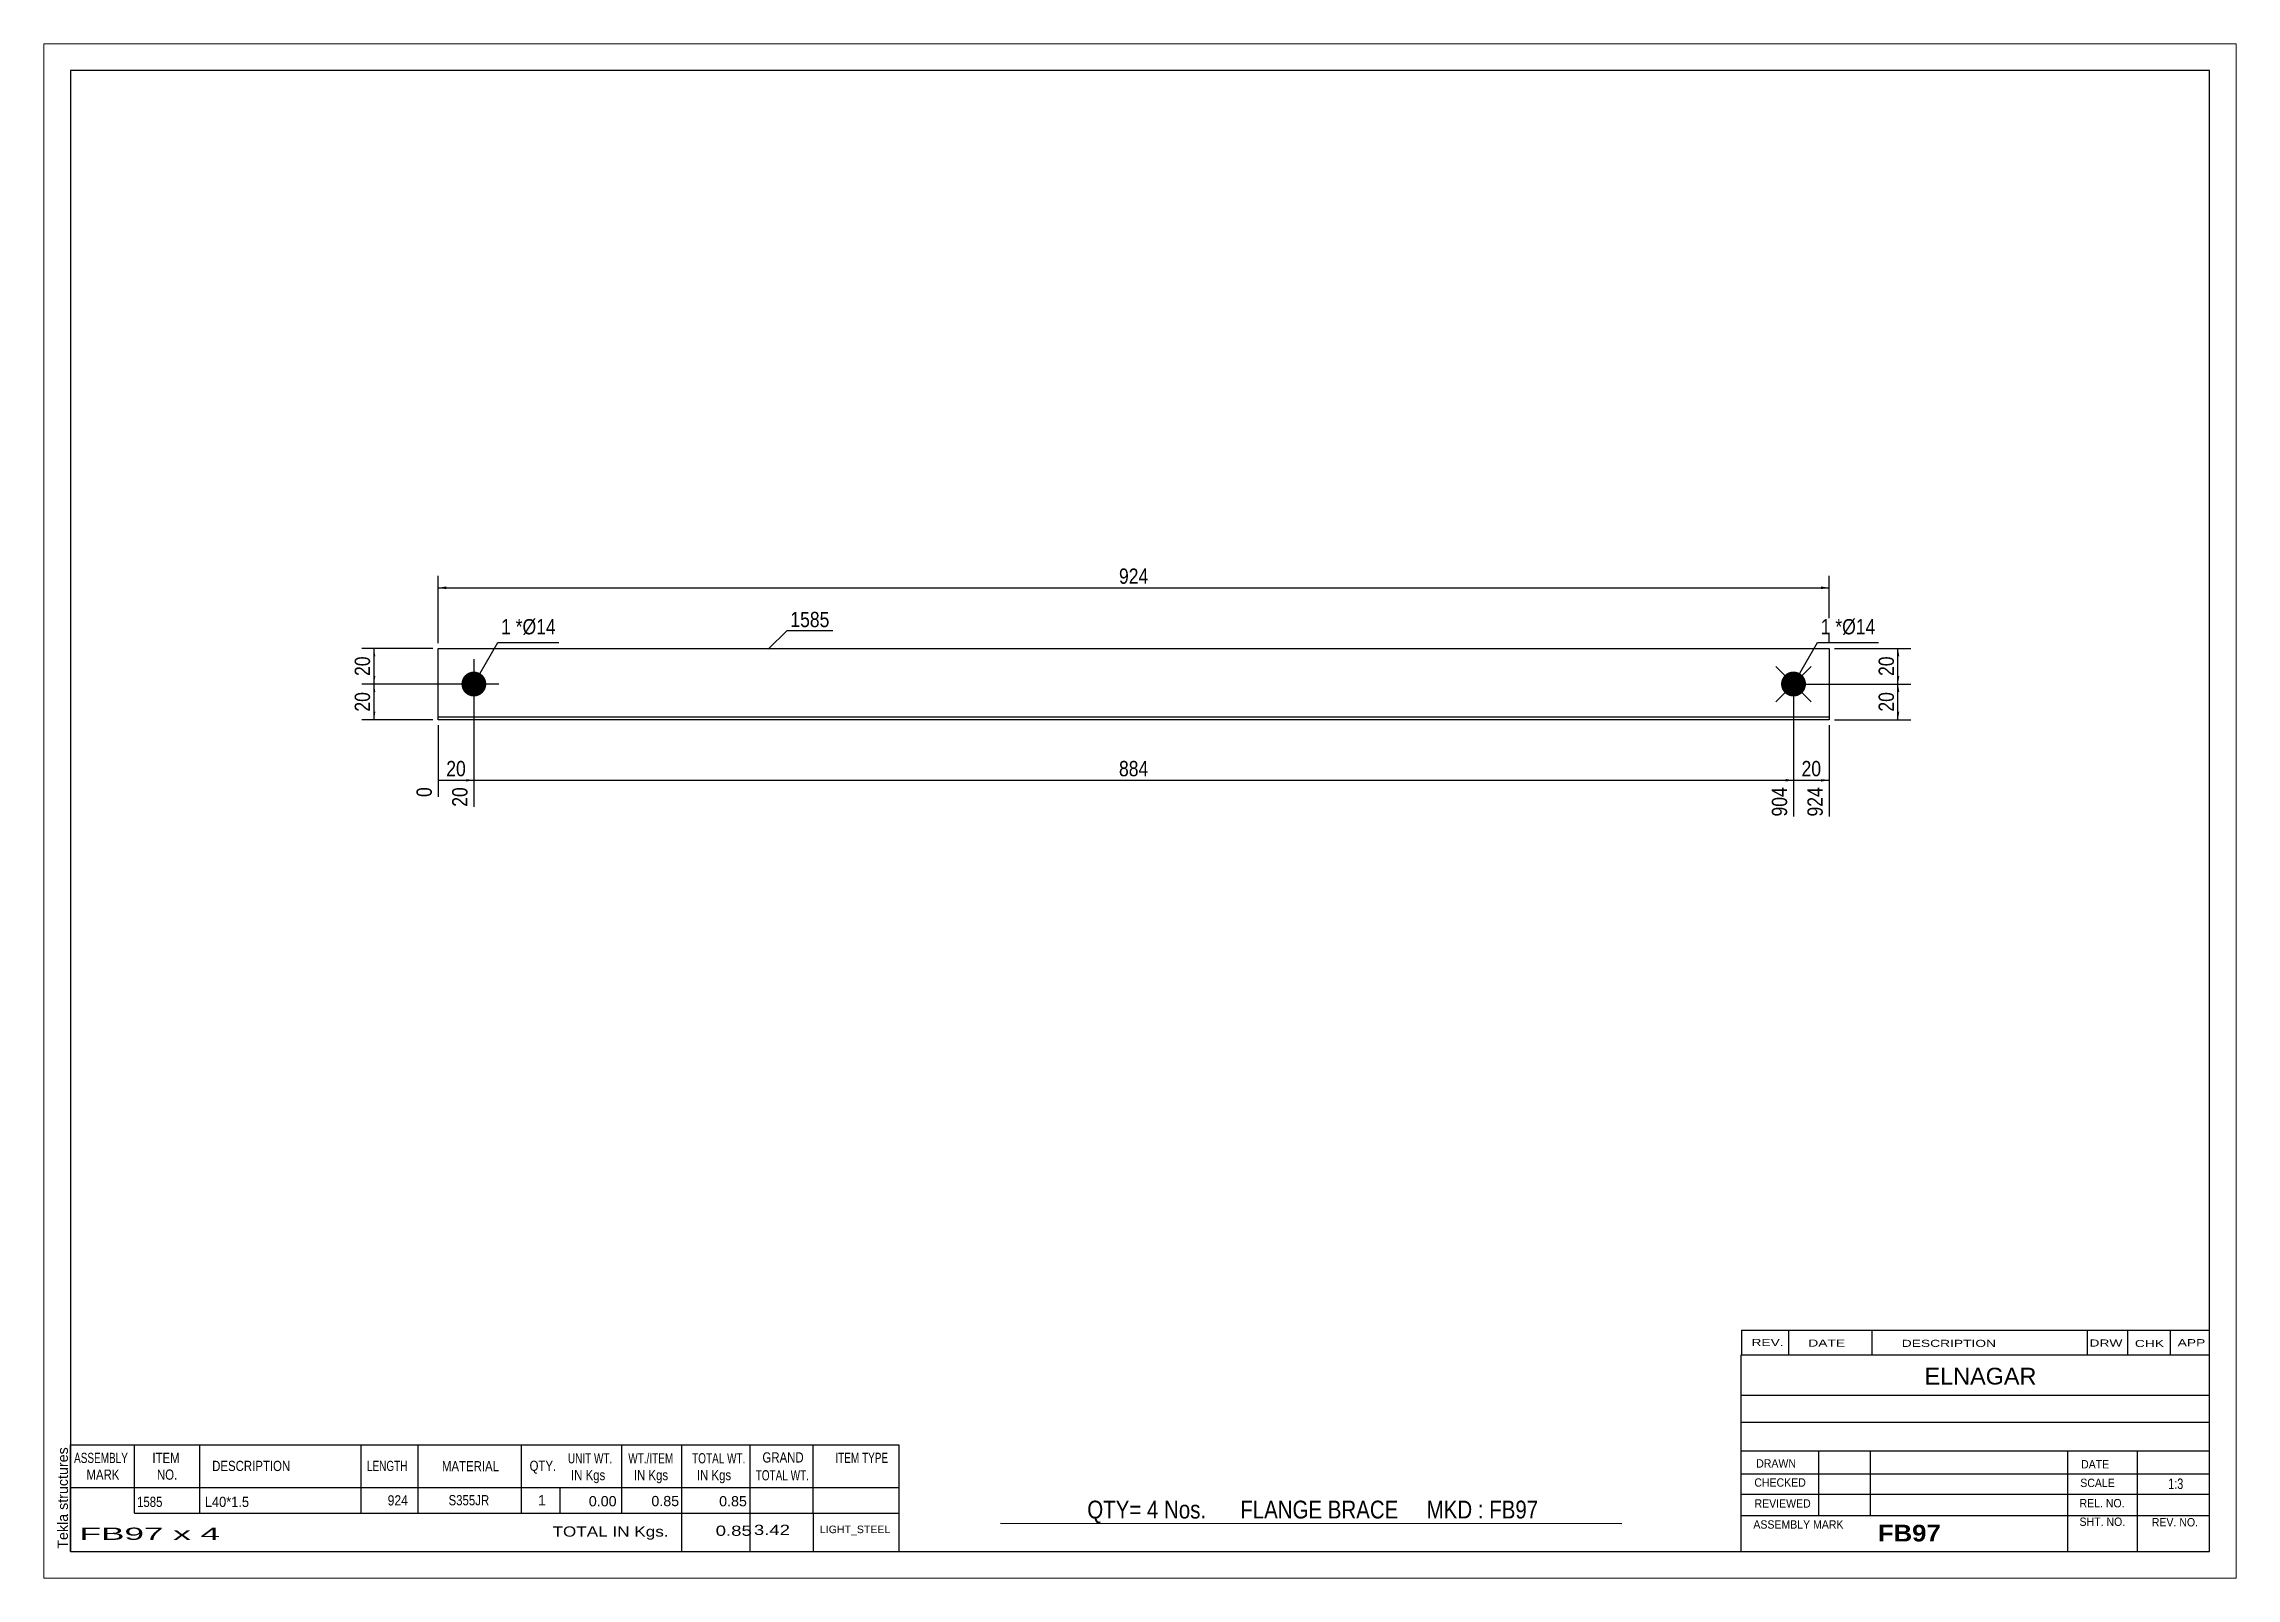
# Paper-space layout 'Layout1' of a CAD drawing. Header units: millimetres. Extents: x 0 to 410, y 0 to 287.
# The model-space entities are those that its viewports show. They can reach past a viewport. Long polylines and large blocks are cut down to what shows.
import ezdxf

# ---------------------------------------------------------------- set-up
doc = ezdxf.new("R2010")
doc.units = ezdxf.units.MM
doc.layers.add('Viewport layer', color=7, linetype='Continuous', plot=False)
doc.styles.add('Arial', font='ARIAL.TTF', dxfattribs={"height": 0.2})
doc.styles.add('Arial Bold', font='ARIALBD.TTF', dxfattribs={"height": 0.2})
doc.styles.add('Arial Narrow', font='ARIALN.TTF', dxfattribs={"height": 0.2})

# ---------------------------------------------------------------- blocks, each defined once
blk = doc.blocks.new('Unknown-629096782-1946')
at = {"color": 5, "linetype": 'Continuous'}
for p, q in [((331.25, 114.75), (-68.75, 114.75)), ((-68.75, 114.75), (-68.75, -162.25)), ((331.25, -162.25), (331.25, 114.75)), ((-68.75, -162.25), (331.25, -162.25))]:
    blk.add_line(p, q, dxfattribs=at)
at = {"color": 174, "linetype": 'Continuous', "style": 'Arial'}
blk.add_text('Tekla structures', height=1.9102, rotation=90, dxfattribs=at).set_placement((-69.25, -161.75))
blk = doc.blocks.new('Part-629096782-1716 - 1713')
at = {"color": 2, "linetype": 'Continuous'}
for p, q in [((0, -6.67), (0, 6.67)), ((0, 6.67), (129.83, 6.67)), ((129.93, 6.67), (260.13, 6.67)), ((260.13, 6.67), (260.13, -6.67)), ((129.83, -6.17), (0, -6.17)), ((129.83, -6.67), (0, -6.67)), ((260.13, -6.17), (129.93, -6.17)), ((260.13, -6.67), (129.93, -6.67))]:
    blk.add_line(p, q, dxfattribs=at)
blk = doc.blocks.new('Bolt-629096782-1717 - 1713')
at = {"linetype": 'Continuous'}
blk.add_hatch(color=3, dxfattribs=at).paths.add_polyline_path([(6.67, -2.33, -1), (6.67, 2.33, -1)])
at = {"color": 3, "linetype": 'Continuous'}
for p, q in [((6.67, 4.67), (6.67, -4.67)), ((11.33, 0), (2, 0))]:
    blk.add_line(p, q, dxfattribs=at)
blk = doc.blocks.new('Bolt-629096782-1718 - 1713')
at = {"linetype": 'Continuous'}
blk.add_hatch(color=3, dxfattribs=at).paths.add_polyline_path([(251.81, -1.65, -1), (255.12, 1.65, -1)])
at = {"color": 3, "linetype": 'Continuous'}
for p, q in [((256.77, 3.3), (250.16, -3.3)), ((256.76, -3.3), (250.17, 3.3))]:
    blk.add_line(p, q, dxfattribs=at)
blk = doc.blocks.new('StraightDimension-629096782-1724 - 1713')
at = {"linetype": 'Continuous'}
blk.add_hatch(color=7, dxfattribs=at).paths.add_polyline_path([(258.63, -17.75), (260.13, -18), (258.63, -18.25)])
at = {"color": 7, "linetype": 'Continuous'}
for p, q in [((253.47, -1), (253.47, -24.78)), ((260.13, -7.67), (260.13, -24.78)), ((253.47, -18), (260.13, -18))]:
    blk.add_line(p, q, dxfattribs=at)
at = {"color": 0}
blk.add_wipeout([(259.23, -17.85), (259.23, -13.65), (254.37, -13.65), (254.37, -17.85)], dxfattribs=at)
at = {"color": 0, "linetype": 'Continuous'}
blk.add_wipeout([(259.53, -18.7), (255.33, -18.7), (255.33, -25.38), (259.53, -25.38)], dxfattribs=at)
at = {"color": 3, "style": 'Arial Narrow'}
blk.add_text('20', height=2.863, dxfattribs=at).set_placement((254.97, -17.25))
at = {"color": 3, "linetype": 'Continuous', "style": 'Arial Narrow'}
blk.add_text('924', height=2.863, rotation=90.0002, dxfattribs=at).set_placement((258.93, -24.78))
blk = doc.blocks.new('StraightDimension-629096782-1725 - 1713')
at = {"linetype": 'Continuous'}
blk.add_hatch(color=7, dxfattribs=at).paths.add_polyline_path([(251.97, -17.75), (253.47, -18), (251.97, -18.25)])
at = {"color": 7, "linetype": 'Continuous'}
for p, q in [((6.67, -1), (6.67, -22.96)), ((253.47, -1), (253.47, -24.78)), ((6.67, -18), (253.47, -18))]:
    blk.add_line(p, q, dxfattribs=at)
at = {"color": 0}
blk.add_wipeout([(133.41, -17.85), (133.41, -13.65), (126.72, -13.65), (126.72, -17.85)], dxfattribs=at)
at = {"color": 0, "linetype": 'Continuous'}
blk.add_wipeout([(252.87, -18.7), (248.67, -18.7), (248.67, -25.38), (252.87, -25.38)], dxfattribs=at)
at = {"color": 3, "style": 'Arial Narrow'}
blk.add_text('884', height=2.863, dxfattribs=at).set_placement((127.32, -17.25))
at = {"color": 3, "linetype": 'Continuous', "style": 'Arial Narrow'}
blk.add_text('904', height=2.863, rotation=90.0002, dxfattribs=at).set_placement((252.27, -24.78))
blk = doc.blocks.new('StraightDimension-629096782-1726 - 1713')
at = {"linetype": 'Continuous'}
blk.add_hatch(color=7, dxfattribs=at).paths.add_polyline_path([(5.17, -17.75), (6.67, -18), (5.17, -18.25)])
at = {"color": 7, "linetype": 'Continuous'}
for p, q in [((6.67, -1), (6.67, -22.96)), ((0, -7.67), (0, -21.13)), ((0, -18), (6.67, -18))]:
    blk.add_line(p, q, dxfattribs=at)
at = {"color": 0}
blk.add_wipeout([(5.76, -17.85), (5.76, -13.65), (0.91, -13.65), (0.91, -17.85)], dxfattribs=at)
at = {"color": 0, "linetype": 'Continuous'}
for points in [[(-0.6, -18.7), (-4.8, -18.7), (-4.8, -21.73), (-0.6, -21.73)], [(6.07, -18.7), (1.87, -18.7), (1.87, -23.56), (6.07, -23.56)]]:
    blk.add_wipeout(points, dxfattribs=at)
at = {"color": 3, "style": 'Arial Narrow'}
blk.add_text('20', height=2.863, dxfattribs=at).set_placement((1.51, -17.25))
at = {"color": 3, "linetype": 'Continuous', "style": 'Arial Narrow'}
for s, height, p in [('0', 2.86, (-1.2, -21.13)), ('20', 2.863, (5.47, -22.96))]:
    blk.add_text(s, height=height, rotation=90.0002, dxfattribs=at).set_placement(p)
blk = doc.blocks.new('StraightDimension-629096782-1737 - 1713')
at = {"linetype": 'Continuous'}
for points in [[(1.5, 17.75), (0, 18), (1.5, 18.25)], [(258.63, 18.25), (260.13, 18), (258.63, 17.75)]]:
    blk.add_hatch(color=7, dxfattribs=at).paths.add_polyline_path(points)
at = {"color": 7, "linetype": 'Continuous'}
for p, q in [((0, 7.67), (0, 20.25)), ((0, 18), (260.13, 18)), ((260.13, 7.67), (260.13, 20.25))]:
    blk.add_line(p, q, dxfattribs=at)
at = {"color": 0}
blk.add_wipeout([(133.41, 18.15), (133.41, 22.35), (126.72, 22.35), (126.72, 18.15)], dxfattribs=at)
at = {"color": 3, "style": 'Arial Narrow'}
blk.add_text('924', height=2.863, dxfattribs=at).set_placement((127.32, 18.75))
blk = doc.blocks.new('StraightDimension-629096782-1741 - 1713')
at = {"linetype": 'Continuous'}
for points in [[(272.75, 5.17), (273, 6.67), (273.25, 5.17)], [(273.25, 1.5), (273, 0), (272.75, 1.5)]]:
    blk.add_hatch(color=7, dxfattribs=at).paths.add_polyline_path(points)
at = {"color": 7, "linetype": 'Continuous'}
for p, q in [((261.13, 6.67), (275.4, 6.67)), ((273, 0), (273, 6.67)), ((254.47, 0), (275.4, 0))]:
    blk.add_line(p, q, dxfattribs=at)
at = {"color": 0}
blk.add_wipeout([(272.85, 5.76), (268.65, 5.76), (268.65, 0.91), (272.85, 0.91)], dxfattribs=at)
at = {"color": 3, "style": 'Arial Narrow'}
blk.add_text('20', height=2.863, rotation=90.0002, dxfattribs=at).set_placement((272.25, 1.51))
blk = doc.blocks.new('StraightDimension-629096782-1742 - 1713')
at = {"linetype": 'Continuous'}
for points in [[(272.75, -1.5), (273, 0), (273.25, -1.5)], [(273.25, -5.17), (273, -6.67), (272.75, -5.17)]]:
    blk.add_hatch(color=7, dxfattribs=at).paths.add_polyline_path(points)
at = {"color": 7, "linetype": 'Continuous'}
for p, q in [((254.47, 0), (275.4, 0)), ((273, -6.67), (273, 0)), ((261.13, -6.67), (275.4, -6.67))]:
    blk.add_line(p, q, dxfattribs=at)
at = {"color": 0}
blk.add_wipeout([(272.85, -0.91), (268.65, -0.91), (268.65, -5.76), (272.85, -5.76)], dxfattribs=at)
at = {"color": 3, "style": 'Arial Narrow'}
blk.add_text('20', height=2.863, rotation=90.0002, dxfattribs=at).set_placement((272.25, -5.16))
blk = doc.blocks.new('StraightDimension-629096782-1749 - 1713')
at = {"linetype": 'Continuous'}
for points in [[(-12.25, 5.17), (-12, 6.67), (-11.75, 5.17)], [(-11.75, 1.5), (-12, 0), (-12.25, 1.5)]]:
    blk.add_hatch(color=7, dxfattribs=at).paths.add_polyline_path(points)
at = {"color": 7, "linetype": 'Continuous'}
for p, q in [((-1, 6.67), (-14.25, 6.67)), ((-12, 0), (-12, 6.67)), ((5.67, 0), (-14.25, 0))]:
    blk.add_line(p, q, dxfattribs=at)
at = {"color": 0}
blk.add_wipeout([(-12.15, 5.76), (-16.35, 5.76), (-16.35, 0.91), (-12.15, 0.91)], dxfattribs=at)
at = {"color": 3, "style": 'Arial Narrow'}
blk.add_text('20', height=2.863, rotation=90.0002, dxfattribs=at).set_placement((-12.75, 1.51))
blk = doc.blocks.new('StraightDimension-629096782-1750 - 1713')
at = {"linetype": 'Continuous'}
for points in [[(-12.25, -1.5), (-12, 0), (-11.75, -1.5)], [(-11.75, -5.17), (-12, -6.67), (-12.25, -5.17)]]:
    blk.add_hatch(color=7, dxfattribs=at).paths.add_polyline_path(points)
at = {"color": 7, "linetype": 'Continuous'}
for p, q in [((5.67, 0), (-14.25, 0)), ((-12, -6.67), (-12, 0)), ((-1, -6.67), (-14.25, -6.67))]:
    blk.add_line(p, q, dxfattribs=at)
at = {"color": 0}
blk.add_wipeout([(-12.15, -0.91), (-16.35, -0.91), (-16.35, -5.76), (-12.15, -5.76)], dxfattribs=at)
at = {"color": 3, "style": 'Arial Narrow'}
blk.add_text('20', height=2.863, rotation=90.0002, dxfattribs=at).set_placement((-12.75, -5.16))
blk = doc.blocks.new('CBS_BOM-629096782-1954')
at = {"color": 7, "linetype": 'Continuous'}
for p, q in [((-68.78, -150.28), (-68.78, -142.28)), ((-68.78, -142.28), (86.14, -142.28)), ((-56.78, -150.28), (-56.78, -142.28)), ((-44.59, -150.28), (-44.59, -142.28)), ((-14.43, -150.28), (-14.43, -142.28)), ((-3.75, -150.28), (-3.75, -142.28)), ((15.57, -150.28), (15.57, -142.28)), ((34.37, -150.28), (34.37, -142.28)), ((45.58, -150.28), (45.58, -142.28)), ((58.37, -150.28), (58.37, -142.28)), ((70.12, -150.28), (70.12, -142.28)), ((86.14, -142.29), (86.14, -150.27)), ((-68.78, -150.28), (86.14, -150.28)), ((-68.78, -155.08), (-68.78, -150.28)), ((-56.78, -155.08), (-56.78, -150.28)), ((-44.59, -155.08), (-44.59, -150.28)), ((-14.43, -155.08), (-14.43, -150.28)), ((-3.75, -155.08), (-3.75, -150.28)), ((15.57, -155.08), (15.57, -150.28)), ((22.83, -155.08), (22.83, -150.28)), ((34.37, -155.08), (34.37, -150.28)), ((45.58, -155.08), (45.58, -150.28)), ((58.37, -155.08), (58.37, -150.28)), ((70.14, -155.08), (70.14, -150.28)), ((86.14, -150.28), (86.14, -155.08)), ((-68.78, -162.28), (-68.78, -155.1)), ((-56.78, -155.08), (86.14, -155.08)), ((45.58, -162.28), (45.58, -155.1)), ((58.37, -162.28), (58.37, -155.1)), ((70.18, -162.28), (70.18, -155.1)), ((86.14, -155.08), (86.14, -162.28)), ((-68.78, -162.28), (86.14, -162.28))]:
    blk.add_line(p, q, dxfattribs=at)
at = {"color": 3, "linetype": 'Continuous', "style": 'Arial'}
for s, height, width, p in [('ASSEMBLY', 1.91, 0.7, (-68.1, -145.71)), ('MARK', 1.91, 0.8, (-65.78, -148.84)), ('ITEM', 1.91, 0.8, (-53.45, -145.71)), ('NO.', 1.91, 0.8, (-52.6, -148.84)), ('DESCRIPTION', 1.9102, 0.8, (-42.27, -147.21)), ('LENGTH', 1.91, 0.7, (-13.32, -147.21)), ('MATERIAL', 1.91, 0.8, (0.7, -147.26)), ('QTY.', 1.91, 0.8, (17.09, -147.18)), ('UNIT WT.', 1.91, 0.7, (24.26, -145.78)), ('IN Kgs', 1.91, 0.8, (24.84, -148.92)), ('WT./ITEM', 1.91, 0.7, (35.55, -145.78)), ('IN Kgs', 1.91, 0.8, (36.59, -148.92)), ('TOTAL WT.', 1.91, 0.7, (47.49, -145.78)), ('IN Kgs', 1.91, 0.8, (48.38, -148.92)), ('TOTAL WT.', 1.91, 0.7, (59.38, -148.96)), ('GRAND', 1.91, 0.8, (60.64, -145.62)), ('ITEM TYPE', 1.91, 0.7, (74.28, -145.7))]:
    blk.add_text(s, height=height, dxfattribs=dict(at, width=width)).set_placement(p)
at = {"color": 7, "linetype": 'Continuous', "style": 'Arial'}
for s, width, p in [('S355JR', 0.8, (1.94, -153.62)), ('1585', 0.8, (-56.32, -153.93)), ('L40*1.5', 0.9, (-43.65, -153.93)), ('924', 0.85, (-9.45, -153.65))]:
    blk.add_text(s, height=1.91, dxfattribs=dict(at, width=width)).set_placement(p)
for s, p in [('1', (18.66, -153.62)), ('0.00', (28.17, -153.81)), ('0.85', (39.87, -153.78)), ('0.85', (52.54, -153.81))]:
    blk.add_text(s, height=1.91, dxfattribs=at).set_placement(p)
at = {"color": 6, "linetype": 'Continuous', "style": 'Arial'}
for s, height, width, p in [('FB97 x 4', 2.292, 2.05, (-67.06, -160.09)), ('TOTAL IN Kgs.', 1.9102, 1.2, (21.38, -159.48)), ('0.85', 1.91, 1.3, (51.9, -159.33)), ('3.42', 1.91, 1.3, (59.04, -159.17))]:
    blk.add_text(s, height=height, dxfattribs=dict(at, width=width)).set_placement(p)
blk.add_text('LIGHT_STEEL', height=1.4135, dxfattribs=at).set_placement((71.39, -158.83))
blk = doc.blocks.new('CBS_CALLOFF-629096782-1955')
at = {"color": 7, "linetype": 'Continuous'}
blk.add_line((105.13, -156.98), (221.36, -157), dxfattribs=at)
at = {"color": 3, "linetype": 'Continuous', "style": 'Arial Narrow'}
blk.add_text('QTY= 4 Nos.      FLANGE BRACE     MKD : FB97', height=3.3405, dxfattribs=at).set_placement((121.39, -156.09))
blk = doc.blocks.new('CBS_NAME_BLOG-629096782-1956')
at = {"color": 7, "linetype": 'Continuous'}
for p, q in [((243.66, -125.5), (331.18, -125.5)), ((243.66, -162.21), (243.66, -125.5)), ((243.66, -133.04), (331.18, -133.04)), ((243.73, -138.09), (331.25, -138.09)), ((243.66, -143.46), (331.18, -143.46)), ((258.18, -155.57), (258.18, -143.47)), ((267.87, -155.54), (267.87, -143.47)), ((304.78, -162.21), (304.78, -143.48)), ((317.83, -162.21), (317.83, -143.47)), ((243.66, -151.51), (331.18, -151.51)), ((243.67, -147.76), (331.25, -147.74)), ((243.66, -155.55), (331.18, -155.55)), ((243.66, -162.25), (331.25, -162.25))]:
    blk.add_line(p, q, dxfattribs=at)
at = {"color": 3, "linetype": 'Continuous', "style": 'Arial'}
blk.add_text('ELNAGAR', height=3.133, dxfattribs=at).set_placement((277.98, -131.03))
at = {"color": 3, "linetype": 'Continuous'}
for s, height, style, width, p in [('DRAWN', 1.566, 'Arial', 0.9, (246.49, -146.57)), ('DATE', 1.566, 'Arial', 0.9, (307.25, -146.73)), ('CHECKED', 1.566, 'Arial', 0.9, (246.14, -150.14)), ('SCALE', 1.566, 'Arial', 0.9, (307.1, -150.21)), ('1:3', 1.957, 'Arial Narrow', 0.9, (323.55, -150.57)), ('REVIEWED', 1.566, 'Arial', 0.9, (246.18, -154.06)), ('REL. NO.', 1.566, 'Arial', 0.9, (306.96, -154.01)), ('ASSEMBLY MARK', 1.5663, 'Arial', 0.9, (245.96, -157.99)), ('FB97', 3.131, 'Arial Bold', 1.1, (269.24, -160.39)), ('SHT. NO.', 1.566, 'Arial', 0.9, (306.96, -157.48)), ('REV. NO.', 1.566, 'Arial', 0.9, (320.48, -157.57))]:
    blk.add_text(s, height=height, dxfattribs=dict(at, style=style, width=width)).set_placement(p)
blk = doc.blocks.new('CBS_REVISION-629096782-1957')
at = {"color": 7, "linetype": 'Continuous'}
for p, q in [((243.74, -120.87), (331.24, -120.87)), ((243.74, -120.87), (243.74, -125.5)), ((252.54, -120.87), (252.54, -125.5)), ((268.13, -120.87), (268.13, -125.44)), ((308.39, -120.87), (308.39, -125.5)), ((315.93, -120.87), (315.93, -125.5)), ((323.88, -120.87), (323.88, -125.5)), ((243.74, -125.5), (331.24, -125.5))]:
    blk.add_line(p, q, dxfattribs=at)
at = {"color": 7, "style": 'Arial Narrow', "width": 1.7}
for s, height, p in [('REV.', 1.326, (245.6, -123.82)), ('DATE', 1.326, (256.23, -123.94)), ('DESCRIPTION', 1.3257, (273.71, -123.99)), ('DRW', 1.326, (308.82, -123.93)), ('CHK', 1.326, (317.31, -124.02)), ('APP', 1.326, (325.31, -123.87))]:
    blk.add_text(s, height=height, dxfattribs=at).set_placement(p)
blk = doc.blocks.new('Mark-629096782-1756 - 1713')
at = {"color": 0}
blk.add_wipeout([(73.18, 10.64), (73.18, 13.64), (65.86, 13.64), (65.86, 10.64)], dxfattribs=at)
blk.add_wipeout([(73.18, 10.64), (73.18, 13.64), (65.86, 13.64), (65.86, 10.64)], dxfattribs=at)
at = {"color": 7, "linetype": 'Continuous'}
for p, q in [((61.73, 6.5), (65.26, 10.04)), ((65.26, 10.04), (73.78, 10.04))]:
    blk.add_line(p, q, dxfattribs=at)
at = {"color": 3, "style": 'Arial Narrow'}
blk.add_text('1585', height=2.863, dxfattribs=at).set_placement((65.86, 10.64))
blk = doc.blocks.new('Mark-629096782-1759 - 1713')
at = {"color": 0}
blk.add_wipeout([(13.59, 9.29), (13.59, 12.29), (11.77, 12.29), (11.77, 9.29)], dxfattribs=at)
blk.add_wipeout([(13.59, 9.29), (13.59, 12.29), (11.77, 12.29), (11.77, 9.29)], dxfattribs=at)
at = {"color": 7, "linetype": 'Continuous'}
blk.add_line((6.67, 0), (11.17, 7.79), dxfattribs=at)
at = {"color": 0}
blk.add_wipeout([(15.77, 9.29), (15.77, 12.29), (14.49, 12.29), (14.49, 9.29)], dxfattribs=at)
blk.add_wipeout([(15.77, 9.29), (15.77, 12.29), (14.49, 12.29), (14.49, 9.29)], dxfattribs=at)
at = {"color": 3, "style": 'Arial Narrow'}
blk.add_text('1', height=2.86, dxfattribs=at).set_placement((11.77, 9.29))
at = {"color": 0}
blk.add_wipeout([(21.99, 9.29), (21.99, 12.29), (15.77, 12.29), (15.77, 9.29)], dxfattribs=at)
blk.add_wipeout([(21.99, 9.29), (21.99, 12.29), (15.77, 12.29), (15.77, 9.29)], dxfattribs=at)
at = {"color": 7, "linetype": 'Continuous'}
blk.add_line((11.17, 7.79), (22.59, 7.79), dxfattribs=at)
at = {"color": 3, "style": 'Arial Narrow'}
for s, height, p in [('*', 2.86, (14.49, 9.29)), ('Ø14', 2.863, (15.77, 9.29))]:
    blk.add_text(s, height=height, dxfattribs=at).set_placement(p)
blk = doc.blocks.new('Mark-629096782-1760 - 1713')
at = {"color": 0}
blk.add_wipeout([(260.39, 9.29), (260.39, 12.29), (258.57, 12.29), (258.57, 9.29)], dxfattribs=at)
blk.add_wipeout([(260.39, 9.29), (260.39, 12.29), (258.57, 12.29), (258.57, 9.29)], dxfattribs=at)
at = {"color": 7, "linetype": 'Continuous'}
blk.add_line((253.47, 0), (257.97, 7.79), dxfattribs=at)
at = {"color": 0}
blk.add_wipeout([(262.57, 9.29), (262.57, 12.29), (261.29, 12.29), (261.29, 9.29)], dxfattribs=at)
blk.add_wipeout([(262.57, 9.29), (262.57, 12.29), (261.29, 12.29), (261.29, 9.29)], dxfattribs=at)
at = {"color": 3, "style": 'Arial Narrow'}
blk.add_text('1', height=2.86, dxfattribs=at).set_placement((258.57, 9.29))
at = {"color": 0}
blk.add_wipeout([(268.78, 9.29), (268.78, 12.29), (262.57, 12.29), (262.57, 9.29)], dxfattribs=at)
blk.add_wipeout([(268.78, 9.29), (268.78, 12.29), (262.57, 12.29), (262.57, 9.29)], dxfattribs=at)
at = {"color": 7, "linetype": 'Continuous'}
blk.add_line((257.97, 7.79), (269.38, 7.79), dxfattribs=at)
at = {"color": 3, "style": 'Arial Narrow'}
for s, height, p in [('*', 2.86, (261.29, 9.29)), ('Ø14', 2.863, (262.57, 9.29))]:
    blk.add_text(s, height=height, dxfattribs=at).set_placement(p)

msp = doc.modelspace()

# ---------------------------------------------------------------- block references
for name in ['Unknown-629096782-1946', 'Part-629096782-1716 - 1713', 'Bolt-629096782-1717 - 1713', 'Bolt-629096782-1718 - 1713', 'CBS_REVISION-629096782-1957', 'CBS_NAME_BLOG-629096782-1956', 'CBS_BOM-629096782-1954', 'CBS_CALLOFF-629096782-1955']:
    msp.add_blockref(name, (0, 0))

# ---------------------------------------------------------------- next in the draw order: block references
for name in ['StraightDimension-629096782-1737 - 1713', 'StraightDimension-629096782-1724 - 1713']:
    msp.add_blockref(name, (0, 0))

# ---------------------------------------------------------------- next in the draw order: block references
for name in ['Mark-629096782-1756 - 1713', 'StraightDimension-629096782-1725 - 1713']:
    msp.add_blockref(name, (0, 0))

# ---------------------------------------------------------------- next in the draw order: block references
for name in ['StraightDimension-629096782-1741 - 1713', 'StraightDimension-629096782-1726 - 1713']:
    msp.add_blockref(name, (0, 0))

# ---------------------------------------------------------------- next in the draw order: block references
for name in ['StraightDimension-629096782-1749 - 1713', 'StraightDimension-629096782-1742 - 1713']:
    msp.add_blockref(name, (0, 0))

# ---------------------------------------------------------------- next in the draw order: block references
for name in ['Mark-629096782-1760 - 1713', 'StraightDimension-629096782-1750 - 1713']:
    msp.add_blockref(name, (0, 0))

# ---------------------------------------------------------------- next in the draw order: block references
msp.add_blockref('Mark-629096782-1759 - 1713', (0, 0))

psp = doc.layouts.get("Layout1")

# ---------------------------------------------------------------- viewports
at = {"layer": 'Viewport layer', "view_target_point": (131.25, -23.75)}
psp.add_viewport(center=(205, 143.5), size=(410, 287), view_center_point=(0, 0), view_height=287, dxfattribs=at)

doc.saveas('drawing.dxf')
